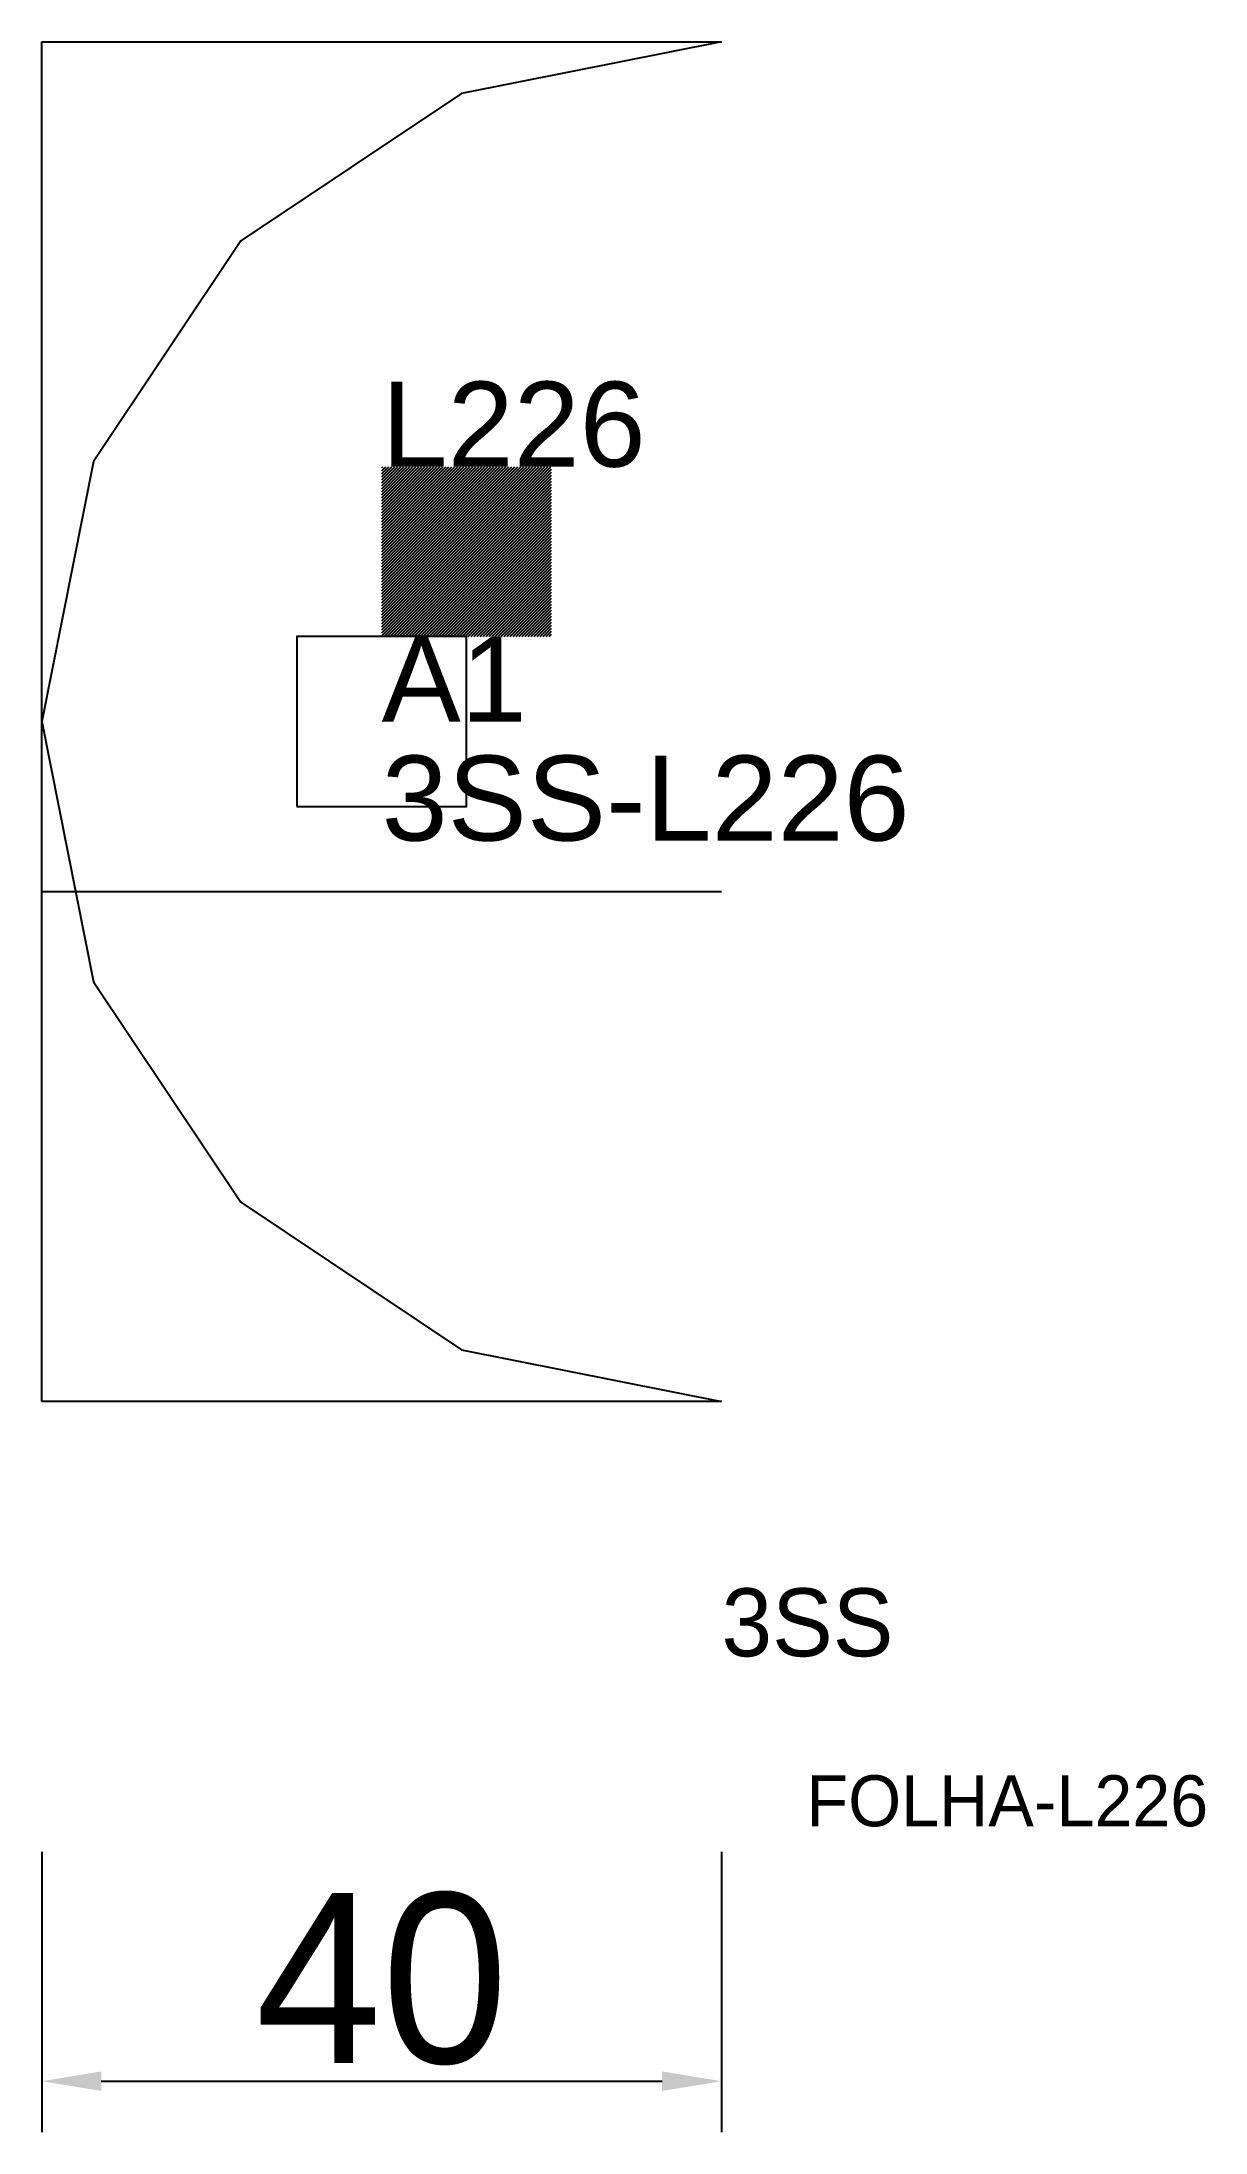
# Model space of a CAD drawing. Header units: metres. Extents: x 222 to 291, y 78 to 202.
import ezdxf

# ---------------------------------------------------------------- set-up
doc = ezdxf.new("R2010")
doc.units = ezdxf.units.M
for name, color, linetype in [('3', 3, 'CONTINUOUS'), ('AUX00', 7, 'CONTINUOUS'), ('COTA', 241, 'CONTINUOUS'), ('FOLHA', 255, 'CONTINUOUS'), ('Hachura', 251, 'CONTINUOUS'), ('NOMENCLATURA', 7, 'CONTINUOUS'), ('Nível', 160, 'CONTINUOUS'), ('Painéis', 200, 'CONTINUOUS'), ('Pilares', 5, 'CONTINUOUS'), ('REAPROVEITAMENTO', 251, 'CONTINUOUS'), ('SARR_2.2x7', 40, 'CONTINUOUS')]:
    doc.layers.add(name, color=color, linetype=linetype)
doc.styles.add('ARIAL', font='Arial.ttf')
doc.styles.add('STR_STANDARD', font='arial.ttf')
doc.dimstyles.new('EZ DXF', dxfattribs={"dimtxt": 10, "dimasz": 3.5, "dimexe": 3, "dimexo": 1.5, "dimgap": 1, "dimtad": 1, "dimdec": 1, "dimdsep": 46, "dimcen": 2.5, "dimazin": 3, "dimtfac": 1, "dimtmove": 0, "dimatfit": 3})

msp = doc.modelspace()

# ---------------------------------------------------------------- hatches: boundary and pattern name
at = {"layer": 'Hachura'}
h = msp.add_hatch(dxfattribs=at)
h.set_pattern_fill('ANSI31', scale=50)
h.paths.add_polyline_path([(262.2, 121.5), (222.2, 121.5), (222.2, 201.5), (262.2, 201.5), (246.89, 198.46), (233.92, 189.78), (225.24, 176.81), (222.2, 161.5), (225.24, 146.19), (233.92, 133.22), (246.89, 124.54)])
h = msp.add_hatch(dxfattribs=at)
h.set_pattern_fill('ANSI31', scale=50)
h.paths.add_polyline_path([(262.2, 121.5), (222.2, 121.5), (222.2, 201.5), (262.2, 201.5), (246.89, 198.46), (233.92, 189.78), (225.24, 176.81), (222.2, 161.5), (225.24, 146.19), (233.92, 133.22), (246.89, 124.54)])
at = {"layer": 'Reaproveitamento'}
h = msp.add_hatch(dxfattribs=at)
h.set_pattern_fill('SOLID')
h.paths.add_polyline_path([(242.2, 166.5), (252.2, 166.5), (252.2, 176.5), (242.2, 176.5)])
h = msp.add_hatch(dxfattribs=at)
h.set_pattern_fill('SOLID')
h.paths.add_polyline_path([(242.2, 166.5), (252.2, 166.5), (252.2, 176.5), (242.2, 176.5)])

# ---------------------------------------------------------------- linework, layer by layer
at = {"layer": 'Painéis', "color": 200}
for p, q in [((222.2, 121.5), (222.2, 201.5)), ((222.2, 201.5), (262.2, 201.5)), ((222.2, 121.5), (222.2, 201.5)), ((222.2, 201.5), (262.2, 201.5)), ((262.2, 201.5), (246.89, 198.46)), ((262.2, 201.5), (246.89, 198.46)), ((246.89, 198.46), (233.92, 189.78)), ((246.89, 198.46), (233.92, 189.78)), ((233.92, 189.78), (225.24, 176.81)), ((233.92, 189.78), (225.24, 176.81)), ((225.24, 176.81), (222.2, 161.5)), ((225.24, 176.81), (222.2, 161.5)), ((222.2, 161.5), (225.24, 146.19)), ((222.2, 161.5), (225.24, 146.19)), ((225.24, 146.19), (233.92, 133.22)), ((225.24, 146.19), (233.92, 133.22)), ((233.92, 133.22), (246.89, 124.54)), ((233.92, 133.22), (246.89, 124.54)), ((246.89, 124.54), (262.2, 121.5)), ((246.89, 124.54), (262.2, 121.5)), ((262.2, 121.5), (222.2, 121.5)), ((262.2, 121.5), (222.2, 121.5))]:
    msp.add_line(p, q, dxfattribs=at)
at = {"layer": 'Pilares'}
msp.add_lwpolyline([(237.2, 156.5), (247.2, 156.5), (247.2, 166.5), (237.2, 166.5)], close=True, dxfattribs=at)
msp.add_lwpolyline([(237.2, 156.5), (247.2, 156.5), (247.2, 166.5), (237.2, 166.5)], close=True, dxfattribs=at)
at = {"layer": 'SARR_2.2x7'}
msp.add_line((222.2, 151.5), (262.2, 151.5), dxfattribs=at)
msp.add_line((222.2, 151.5), (262.2, 151.5), dxfattribs=at)

# ---------------------------------------------------------------- texts
at = {"layer": '3', "style": 'STR_STANDARD'}
msp.add_text('A1', height=5, dxfattribs=at).set_placement((242.2, 161.5))
msp.add_text('A1', height=5, dxfattribs=at).set_placement((242.2, 161.5))
at = {"layer": 'AUX00', "style": 'STR_STANDARD'}
msp.add_text('3SS-L226', height=5, dxfattribs=at).set_placement((242.2, 154.5))
msp.add_text('3SS-L226', height=5, dxfattribs=at).set_placement((242.2, 154.5))
at = {"layer": 'FOLHA'}
msp.add_text('FOLHA-L226', height=3, dxfattribs=at).set_placement((267.2, 96.5))
msp.add_text('FOLHA-L226', height=3, dxfattribs=at).set_placement((267.2, 96.5))
at = {"layer": 'NOMENCLATURA', "insert": (242.2, 181.5), "char_height": 5, "attachment_point": 1, "style": 'ARIAL'}
msp.add_mtext('L226', dxfattribs=at)
msp.add_mtext('L226', dxfattribs=at)
at = {"layer": 'Nível'}
msp.add_text('3SS', height=4, dxfattribs=at).set_placement((262.2, 106.5))
msp.add_text('3SS', height=4, dxfattribs=at).set_placement((262.2, 106.5))

# ---------------------------------------------------------------- dimensions: what is measured, and where the dimension line sits
at = {"layer": 'COTA'}
msp.add_linear_dim(base=(222.2, 81.5), p1=(222.2, 96.5), p2=(262.2, 96.5), dimstyle='EZ DXF', dxfattribs=at).render()
msp.add_linear_dim(base=(222.2, 81.5), p1=(222.2, 96.5), p2=(262.2, 96.5), dimstyle='EZ DXF', dxfattribs=at).render()

doc.saveas('drawing.dxf')
